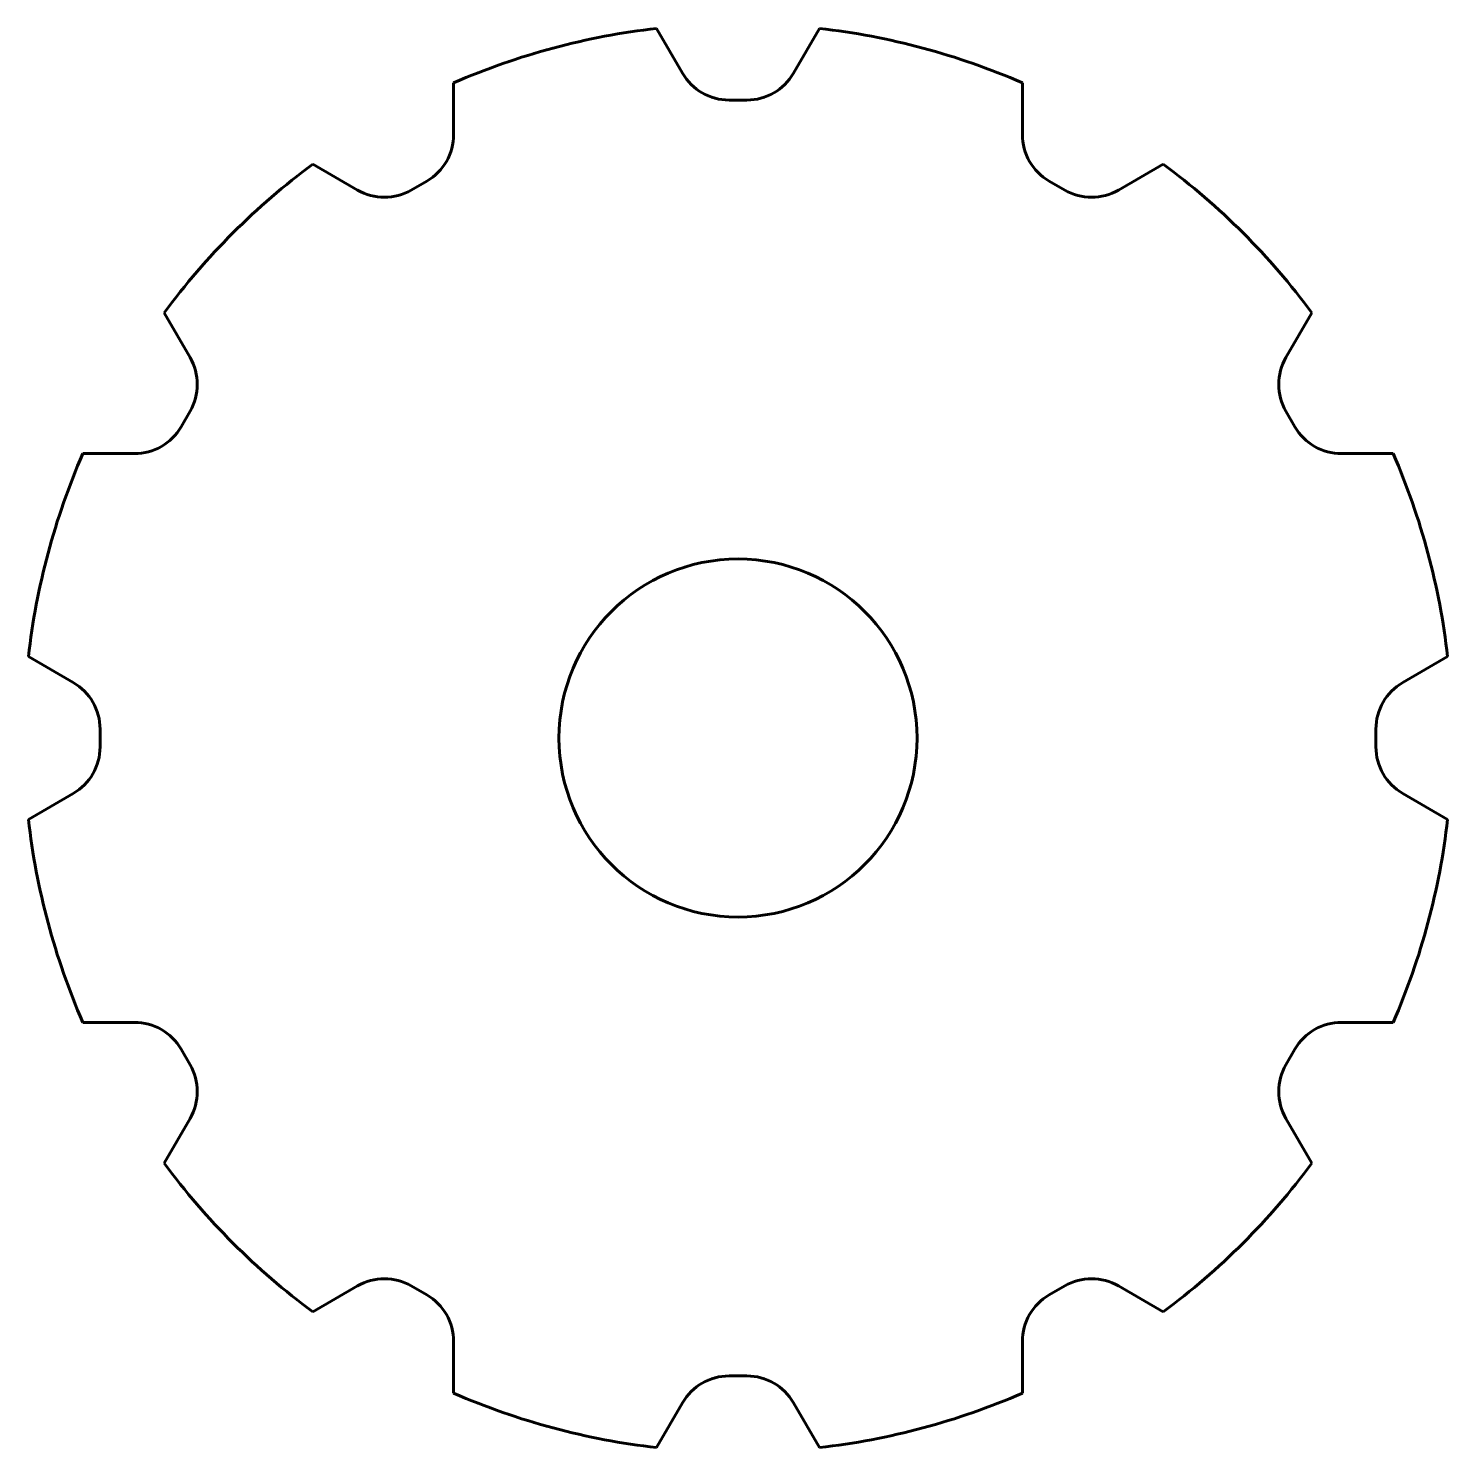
# Model space of a CAD drawing. Header units: millimetres. Extents: x -198 to 198, y -198 to 198.
import ezdxf

# ---------------------------------------------------------------- set-up
doc = ezdxf.new("R2010")
doc.units = ezdxf.units.MM
doc.linetypes.add('K5LT_BASIC', pattern=[0])

msp = doc.modelspace()

# ---------------------------------------------------------------- linework, layer by layer
at = {"color": 150, "linetype": 'K5LT_BASIC', "lineweight": 60, "true_color": 0x0080ff}
for p, q in [((-22.72, 198.2), (-15.49, 185.68)), ((15.49, 185.68), (22.72, 198.2)), ((-79.43, 168.55), (-79.43, 183.01)), ((79.43, 183.01), (79.43, 168.55)), ((-2.5, 178.18), (2.5, 178.18)), ((-118.78, 160.29), (-106.26, 153.06)), ((106.26, 153.06), (118.78, 160.29)), ((-91.26, 153.06), (-86.93, 155.56)), ((86.93, 155.56), (91.26, 153.06)), ((-153.06, 106.26), (-160.29, 118.78)), ((160.29, 118.78), (153.06, 106.26)), ((-155.56, 86.93), (-153.06, 91.26)), ((153.06, 91.26), (155.56, 86.93)), ((-183.01, 79.43), (-168.55, 79.43)), ((168.55, 79.43), (183.01, 79.43)), ((-185.68, 15.49), (-198.2, 22.72)), ((198.2, 22.72), (185.68, 15.49)), ((-178.18, -2.5), (-178.18, 2.5)), ((178.18, 2.5), (178.18, -2.5)), ((-198.2, -22.72), (-185.68, -15.49)), ((185.68, -15.49), (198.2, -22.72)), ((-168.55, -79.43), (-183.01, -79.43)), ((183.01, -79.43), (168.55, -79.43)), ((-153.06, -91.26), (-155.56, -86.93)), ((155.56, -86.93), (153.06, -91.26)), ((-160.29, -118.78), (-153.06, -106.26)), ((153.06, -106.26), (160.29, -118.78)), ((-106.26, -153.06), (-118.78, -160.29)), ((-86.93, -155.56), (-91.26, -153.06)), ((91.26, -153.06), (86.93, -155.56)), ((118.78, -160.29), (106.26, -153.06)), ((-79.43, -183.01), (-79.43, -168.55)), ((79.43, -168.55), (79.43, -183.01)), ((2.5, -178.18), (-2.5, -178.18)), ((-15.49, -185.68), (-22.72, -198.2)), ((22.72, -198.2), (15.49, -185.68))]:
    msp.add_line(p, q, dxfattribs=at)
msp.add_circle((0, 0), 50, dxfattribs=at)
for centre, radius, start, end in [((0, 0), 199.5, 96.5387, 113.4613), ((0, 0), 199.5, 66.5387, 83.4613), ((-2.5, 193.18), 15, 210, 270), ((2.5, 193.18), 15, 270, 330), ((-94.43, 168.55), 15, 300, 0), ((94.43, 168.55), 15, 180, 240), ((0, 0), 199.5, 126.5387, 143.4613), ((0, 0), 199.5, 36.5387, 53.4613), ((-98.76, 166.05), 15, 240, 300), ((98.76, 166.05), 15, 240, 300), ((-166.05, 98.76), 15, 330, 30), ((166.05, 98.76), 15, 150, 210), ((-168.55, 94.43), 15, 270, 330), ((168.55, 94.43), 15, 210, 270), ((0, 0), 199.5, 156.5387, 173.4613), ((0, 0), 199.5, 6.5387, 23.4613), ((-193.18, 2.5), 15, 0, 60), ((193.18, 2.5), 15, 120, 180), ((-193.18, -2.5), 15, 300, 0), ((193.18, -2.5), 15, 180, 240), ((0, 0), 199.5, 186.5387, 203.4613), ((0, 0), 199.5, 336.5387, 353.4613), ((-168.55, -94.43), 15, 30, 90), ((168.55, -94.43), 15, 90, 150), ((-166.05, -98.76), 15, 330, 30), ((166.05, -98.76), 15, 150, 210), ((0, 0), 199.5, 216.5387, 233.4613), ((0, 0), 199.5, 306.5387, 323.4613), ((-98.76, -166.05), 15, 60, 120), ((98.76, -166.05), 15, 60, 120), ((-94.43, -168.55), 15, 0, 60), ((94.43, -168.55), 15, 120, 180), ((-2.5, -193.18), 15, 90, 150), ((2.5, -193.18), 15, 30, 90), ((0, 0), 199.5, 246.5387, 263.4613), ((0, 0), 199.5, 276.5387, 293.4613)]:
    msp.add_arc(centre, radius, start, end, dxfattribs=at)

doc.saveas('drawing.dxf')
